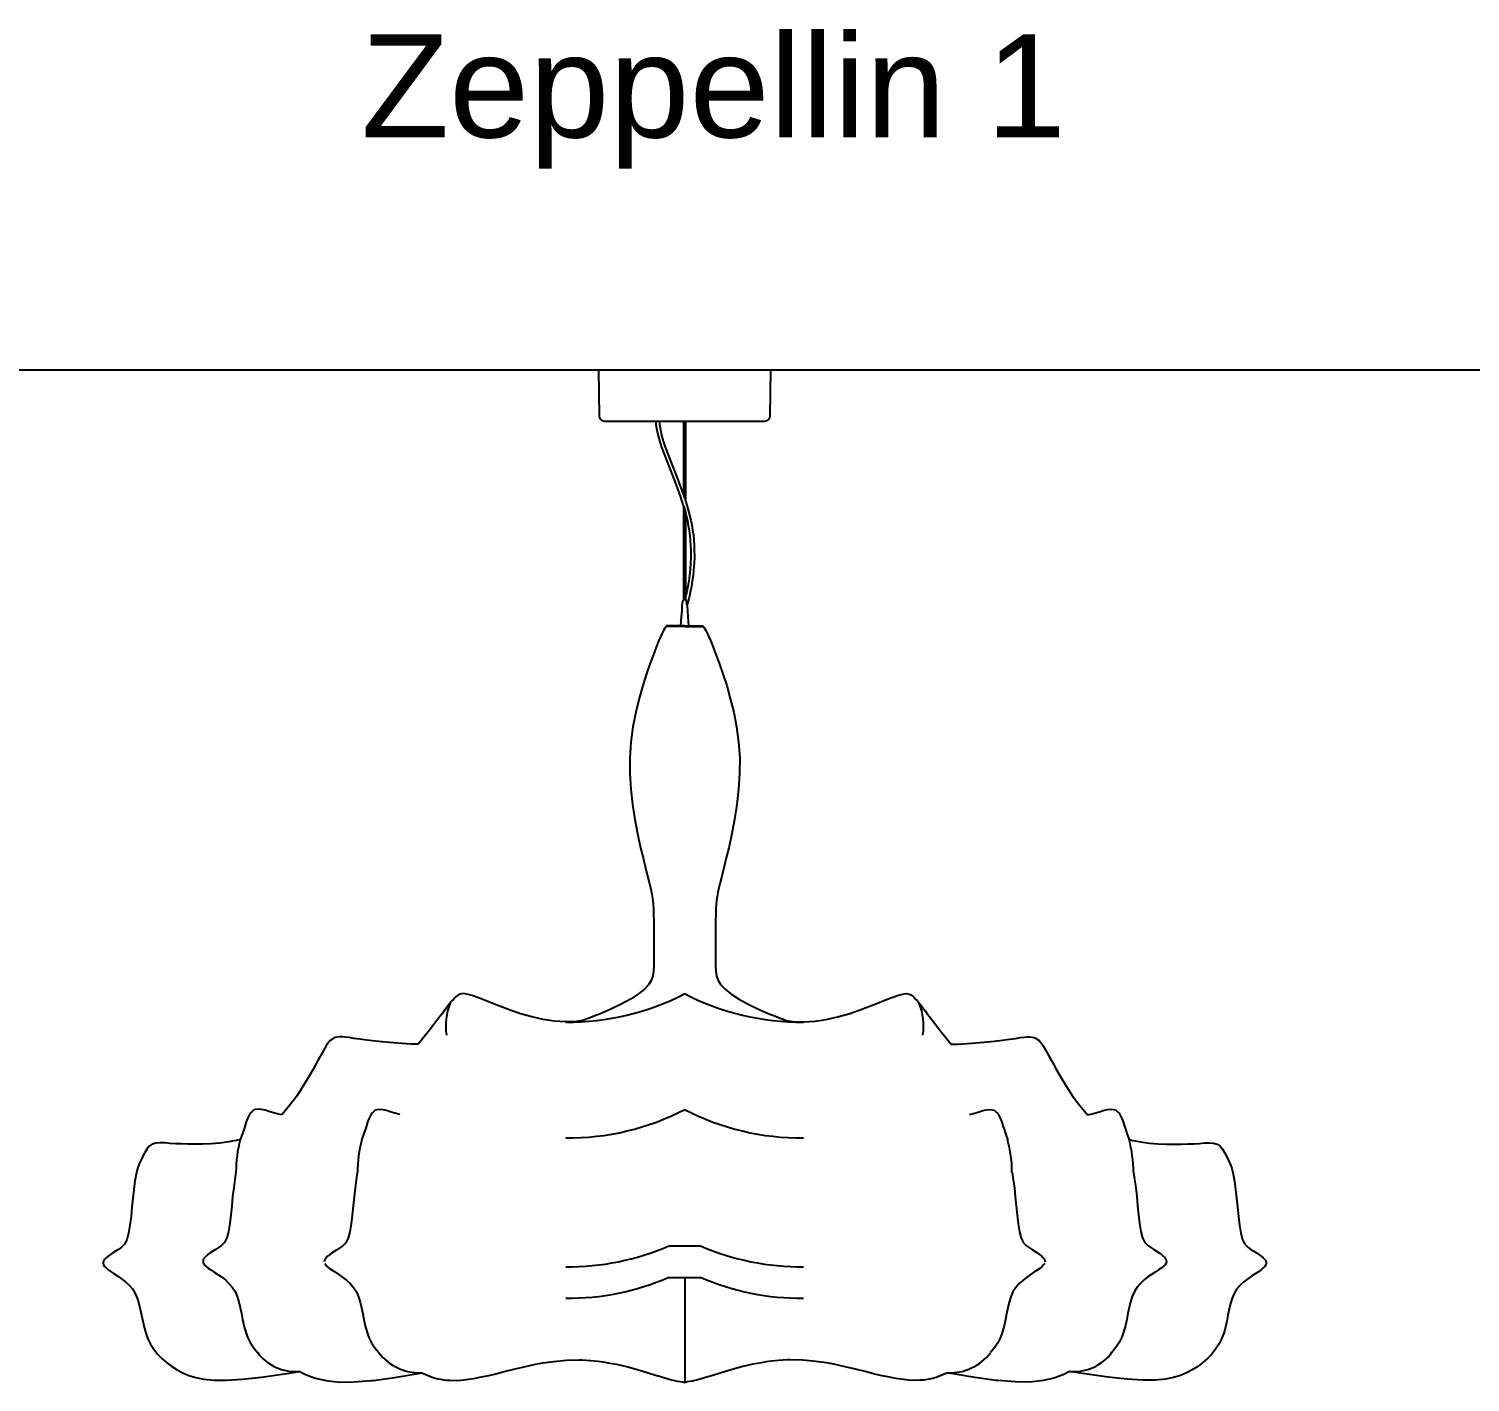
# Model space of a CAD drawing. Header units: millimetres. Extents: x 112 to 8820, y -2365 to 5002.
# Drawn here: x 2306 to 3703, y 3690 to 5002 of the extents above; entities that cross this region are included whole.
import ezdxf

# ---------------------------------------------------------------- set-up
doc = ezdxf.new("R2010")
doc.units = ezdxf.units.MM
doc.layers.add('FLOS', color=30, linetype='Continuous')
doc.styles.get("Standard").update_dxf_attribs({"font": 'arial.ttf'})

# ---------------------------------------------------------------- blocks, each defined once
blk = doc.blocks.new('ZEPPELIN_1_EL')
for p, q in [((-8.24, 93.64), (-8.31, 98.16)), ((-8.31, 98.16), (-8.27, 98.16)), ((-8.27, 98.16), (-8.13, 98.16)), ((-8.13, 98.16), (-7.91, 98.16)), ((-7.91, 98.16), (-7.59, 98.16)), ((-7.59, 98.16), (-7.2, 98.16)), ((-7.2, 98.16), (-6.72, 98.16)), ((-6.72, 98.16), (-6.18, 98.16)), ((-6.18, 98.16), (-5.56, 98.16)), ((-5.56, 98.16), (-4.89, 98.16)), ((-4.89, 98.16), (-4.16, 98.16)), ((-4.16, 98.16), (-3.38, 98.16)), ((-3.38, 98.16), (-2.57, 98.16)), ((-2.57, 98.16), (-1.73, 98.16)), ((-1.73, 98.16), (-0.87, 98.16)), ((-0.87, 98.16), (0, 98.16)), ((0, 98.16), (0.87, 98.16)), ((0.87, 98.16), (1.73, 98.16)), ((1.73, 98.16), (2.57, 98.16)), ((2.57, 98.16), (3.38, 98.16)), ((3.38, 98.16), (4.16, 98.16)), ((4.16, 98.16), (4.89, 98.16)), ((4.89, 98.16), (5.56, 98.16)), ((5.56, 98.16), (6.18, 98.16)), ((6.18, 98.16), (6.72, 98.16)), ((6.72, 98.16), (7.2, 98.16)), ((7.2, 98.16), (7.59, 98.16)), ((7.59, 98.16), (7.91, 98.16)), ((7.91, 98.16), (8.13, 98.16)), ((8.13, 98.16), (8.27, 98.16)), ((8.31, 98.16), (8.24, 93.64)), ((8.27, 98.16), (8.31, 98.16)), ((-8.24, 93.59), (-8.24, 93.64)), ((8.24, 93.64), (8.24, 93.59)), ((-8.23, 93.54), (-8.24, 93.59)), ((-8.22, 93.49), (-8.23, 93.54)), ((-8.2, 93.45), (-8.22, 93.49)), ((-8.18, 93.41), (-8.2, 93.45)), ((-8.15, 93.37), (-8.18, 93.41)), ((-8.13, 93.33), (-8.15, 93.37)), ((-8.09, 93.3), (-8.13, 93.33)), ((-8.06, 93.27), (-8.09, 93.3)), ((-8.02, 93.24), (-8.06, 93.27)), ((-7.98, 93.21), (-8.02, 93.24)), ((-7.94, 93.19), (-7.98, 93.21)), ((-7.9, 93.17), (-7.94, 93.19)), ((-7.85, 93.16), (-7.9, 93.17)), ((-7.8, 93.15), (-7.85, 93.16)), ((-7.77, 93.15), (-7.8, 93.15)), ((-7.72, 93.14), (-7.77, 93.15)), ((-7.67, 93.14), (-7.72, 93.14)), ((-7.55, 93.14), (-7.67, 93.14)), ((-7.34, 93.14), (-7.55, 93.14)), ((-7.05, 93.14), (-7.34, 93.14)), ((-6.68, 93.14), (-7.05, 93.14)), ((-6.24, 93.14), (-6.68, 93.14)), ((-5.73, 93.14), (-6.24, 93.14)), ((-5.16, 93.14), (-5.73, 93.14)), ((-4.53, 93.14), (-5.16, 93.14)), ((-3.86, 93.14), (-4.53, 93.14)), ((-3.14, 93.14), (-3.86, 93.14)), ((-2.77, 93.14), (-3.14, 93.14)), ((-2.76, 93), (-2.77, 93.14)), ((-2.45, 93.14), (-2.77, 93.14)), ((-2.75, 92.82), (-2.76, 93)), ((-2.7, 92.47), (-2.75, 92.82)), ((-2.63, 92.11), (-2.7, 92.47)), ((0.08, 93.14), (-0.08, 93.14)), ((0.81, 93.14), (0.08, 93.14)), ((0.08, 93.14), (0.08, 85.43)), ((1.6, 93.14), (0.81, 93.14)), ((2.38, 93.14), (1.6, 93.14)), ((3.14, 93.14), (2.38, 93.14)), ((3.86, 93.14), (3.14, 93.14)), ((4.53, 93.14), (3.86, 93.14)), ((5.16, 93.14), (4.53, 93.14)), ((5.73, 93.14), (5.16, 93.14)), ((6.24, 93.14), (5.73, 93.14)), ((6.68, 93.14), (6.24, 93.14)), ((7.05, 93.14), (6.68, 93.14)), ((7.34, 93.14), (7.05, 93.14)), ((7.55, 93.14), (7.34, 93.14)), ((7.67, 93.14), (7.55, 93.14)), ((7.72, 93.14), (7.67, 93.14)), ((7.77, 93.15), (7.72, 93.14)), ((7.8, 93.15), (7.77, 93.15)), ((7.85, 93.16), (7.8, 93.15)), ((7.9, 93.17), (7.85, 93.16)), ((7.94, 93.19), (7.9, 93.17)), ((7.98, 93.21), (7.94, 93.19)), ((8.02, 93.24), (7.98, 93.21)), ((8.06, 93.27), (8.02, 93.24)), ((8.09, 93.3), (8.06, 93.27)), ((8.13, 93.33), (8.09, 93.3)), ((8.15, 93.37), (8.13, 93.33)), ((8.18, 93.41), (8.15, 93.37)), ((8.2, 93.45), (8.18, 93.41)), ((8.22, 93.49), (8.2, 93.45)), ((8.23, 93.54), (8.22, 93.49)), ((8.24, 93.59), (8.23, 93.54)), ((-2.54, 91.73), (-2.63, 92.11)), ((-2.38, 91.16), (-2.54, 91.73)), ((-2.18, 90.56), (-2.38, 91.16)), ((-0.92, 87.31), (-2.18, 90.56)), ((-0.41, 85.91), (-0.92, 87.31)), ((-0.1, 84.96), (-0.41, 85.91)), ((-0.08, 85.91), (0.08, 85.43)), ((0.08, 85.43), (0.21, 85.04)), ((-0.08, 84.9), (-0.1, 84.96)), ((-0.08, 75.83), (-0.08, 84.9)), ((-0.08, 84.9), (0.08, 84.35)), ((0.21, 85.04), (0.41, 84.31)), ((0.41, 84.31), (0.59, 83.58)), ((0.59, 83.58), (0.69, 83.09)), ((0.69, 83.09), (0.77, 82.59)), ((0.77, 82.59), (0.84, 82.1)), ((0.84, 82.1), (0.88, 81.62)), ((0.88, 81.62), (0.91, 81.14)), ((0.91, 81.14), (0.93, 80.68)), ((0.94, 80.01), (0.91, 79.37)), ((0.93, 80.68), (0.94, 80.01)), ((0.87, 78.76), (0.81, 78.19)), ((0.91, 79.37), (0.87, 78.76)), ((0.66, 77.16), (0.54, 76.57)), ((0.74, 77.65), (0.66, 77.16)), ((0.81, 78.19), (0.74, 77.65)), ((0.74, 77.65), (0.74, 77.65)), ((-0.23, 75.25), (-0.19, 75.73)), ((-0.19, 75.73), (-0.18, 75.76)), ((-0.18, 75.76), (-0.16, 75.79)), ((-0.16, 75.79), (-0.12, 75.81)), ((-0.12, 75.81), (-0.08, 75.83)), ((0.08, 75.83), (-0.08, 75.83)), ((0.08, 76), (0.08, 75.83)), ((0.12, 75.81), (0.08, 75.83)), ((0.16, 75.79), (0.12, 75.81)), ((0.18, 75.76), (0.16, 75.79)), ((0.19, 75.73), (0.18, 75.76)), ((0.23, 75.25), (0.19, 75.73)), ((0.29, 75.6), (0.22, 75.35)), ((0.43, 76.08), (0.29, 75.6)), ((0.54, 76.57), (0.43, 76.08)), ((-0.33, 73.78), (-0.3, 74.27)), ((-0.3, 74.27), (-0.26, 74.76)), ((-0.26, 74.76), (-0.23, 75.25)), ((0.22, 75.35), (0.23, 75.25)), ((0.23, 75.25), (0.26, 74.76)), ((0.26, 74.76), (0.3, 74.27)), ((0.3, 74.27), (0.33, 73.78)), ((-2.05, 72.86), (-2.18, 72.6)), ((-1.94, 73.05), (-2.05, 72.86)), ((-1.84, 73.2), (-1.94, 73.05)), ((-1.75, 73.34), (-1.84, 73.2)), ((0, 73.25), (-1.81, 73.25)), ((0, 73.34), (-1.75, 73.34)), ((-0.36, 73.34), (-0.33, 73.78)), ((0, 73.34), (1.75, 73.34)), ((0, 73.25), (1.81, 73.25)), ((0.33, 73.78), (0.36, 73.34)), ((1.75, 73.34), (1.84, 73.2)), ((1.84, 73.2), (1.94, 73.05)), ((1.94, 73.05), (2.05, 72.86)), ((2.05, 72.86), (2.18, 72.6)), ((-2.75, 71.27), (-3.03, 70.56)), ((-2.53, 71.83), (-2.75, 71.27)), ((-2.34, 72.27), (-2.53, 71.83)), ((-2.18, 72.6), (-2.34, 72.27)), ((2.18, 72.6), (2.34, 72.27)), ((2.34, 72.27), (2.53, 71.83)), ((2.53, 71.83), (2.75, 71.27)), ((2.75, 71.27), (3.03, 70.56)), ((-3.03, 70.56), (-3.35, 69.69)), ((3.03, 70.56), (3.35, 69.69)), ((-3.7, 68.68), (-4.07, 67.54)), ((-3.35, 69.69), (-3.7, 68.68)), ((3.35, 69.69), (3.7, 68.68)), ((3.7, 68.68), (4.07, 67.54)), ((-4.07, 67.54), (-4.42, 66.29)), ((4.07, 67.54), (4.42, 66.29)), ((-4.42, 66.29), (-4.75, 64.94)), ((4.42, 66.29), (4.75, 64.94)), ((-4.75, 64.94), (-5.02, 63.53)), ((4.75, 64.94), (5.02, 63.53)), ((-5.02, 63.53), (-5.22, 62.06)), ((5.02, 63.53), (5.22, 62.06)), ((-5.22, 62.06), (-5.33, 60.54)), ((5.22, 62.06), (5.33, 60.54)), ((-5.33, 60.54), (-5.32, 59.01)), ((5.33, 60.54), (5.32, 59.01)), ((-5.32, 59.01), (-5.23, 57.49)), ((5.32, 59.01), (5.23, 57.49)), ((-5.23, 57.49), (-5.05, 55.99)), ((5.23, 57.49), (5.05, 55.99)), ((-5.05, 55.99), (-4.83, 54.55)), ((5.05, 55.99), (4.83, 54.55)), ((-4.83, 54.55), (-4.57, 53.2)), ((4.83, 54.55), (4.57, 53.2)), ((-4.57, 53.2), (-4.3, 51.94)), ((4.57, 53.2), (4.3, 51.94)), ((-4.3, 51.94), (-4.03, 50.82)), ((4.3, 51.94), (4.03, 50.82)), ((-4.03, 50.82), (-3.79, 49.85)), ((4.03, 50.82), (3.79, 49.85)), ((-3.79, 49.85), (-3.59, 49.07)), ((-3.59, 49.07), (-3.43, 48.43)), ((3.59, 49.07), (3.43, 48.43)), ((3.79, 49.85), (3.59, 49.07)), ((-3.43, 48.43), (-3.3, 47.91)), ((-3.3, 47.91), (-3.21, 47.47)), ((3.3, 47.91), (3.21, 47.47)), ((3.43, 48.43), (3.3, 47.91)), ((-3.21, 47.47), (-3.14, 47.08)), ((-3.14, 47.08), (-3.09, 46.7)), ((-3.09, 46.7), (-3.05, 46.31)), ((-3.05, 46.31), (-3.03, 45.87)), ((3.05, 46.31), (3.03, 45.87)), ((3.09, 46.7), (3.05, 46.31)), ((3.14, 47.08), (3.09, 46.7)), ((3.21, 47.47), (3.14, 47.08)), ((-3.03, 45.87), (-3.02, 45.35)), ((-3.02, 45.35), (-3, 44.76)), ((-3, 44.76), (-3, 44.12)), ((3.02, 45.35), (3, 44.76)), ((3, 44.76), (3, 44.12)), ((3.03, 45.87), (3.02, 45.35)), ((-3, 44.12), (-2.99, 43.46)), ((-2.99, 43.46), (-2.99, 42.78)), ((3, 44.12), (2.99, 43.46)), ((2.99, 43.46), (2.99, 42.78)), ((-2.99, 42.78), (-2.99, 42.12)), ((-2.99, 42.12), (-2.99, 41.47)), ((2.99, 42.78), (2.99, 42.12)), ((2.99, 42.12), (2.99, 41.47)), ((-2.99, 41.47), (-2.99, 40.88)), ((-2.99, 40.88), (-2.99, 40.34)), ((2.99, 41.47), (2.99, 40.88)), ((2.99, 40.88), (2.99, 40.34)), ((-3.09, 39.39), (-3.25, 38.95)), ((-3.01, 39.85), (-3.09, 39.39)), ((-2.99, 40.34), (-3.01, 39.85)), ((2.99, 40.34), (3.01, 39.85)), ((3.01, 39.85), (3.09, 39.39)), ((3.09, 39.39), (3.25, 38.95)), ((-3.91, 38.1), (-4.46, 37.65)), ((-3.51, 38.53), (-3.91, 38.1)), ((-3.25, 38.95), (-3.51, 38.53)), ((3.25, 38.95), (3.51, 38.53)), ((3.51, 38.53), (3.91, 38.1)), ((3.91, 38.1), (4.46, 37.65)), ((-22.94, 36.48), (-23.16, 36.19)), ((-22.79, 36.67), (-22.94, 36.48)), ((-22.66, 36.84), (-22.79, 36.67)), ((-22.53, 36.99), (-22.66, 36.84)), ((-22.41, 37.11), (-22.53, 36.99)), ((-22.25, 37.29), (-22.41, 37.11)), ((-22.14, 37.4), (-22.25, 37.29)), ((-22.03, 37.48), (-22.14, 37.4)), ((-21.91, 37.55), (-22.03, 37.48)), ((-21.76, 37.61), (-21.91, 37.55)), ((-21.64, 37.66), (-21.76, 37.61)), ((-21.48, 37.67), (-21.64, 37.66)), ((-21.26, 37.65), (-21.48, 37.67)), ((-20.98, 37.59), (-21.26, 37.65)), ((-20.61, 37.48), (-20.98, 37.59)), ((-20.45, 37.43), (-20.61, 37.48)), ((-19.98, 37.26), (-20.45, 37.43)), ((-19.39, 37.04), (-19.98, 37.26)), ((-18.68, 36.75), (-19.39, 37.04)), ((-17.84, 36.41), (-18.68, 36.75)), ((-16.91, 36.06), (-17.84, 36.41)), ((-6.16, 36.65), (-7.21, 36.14)), ((-5.2, 37.17), (-6.16, 36.65)), ((-4.46, 37.65), (-5.2, 37.17)), ((4.46, 37.65), (5.2, 37.17)), ((5.2, 37.17), (6.16, 36.65)), ((6.16, 36.65), (7.21, 36.14)), ((16.91, 36.06), (17.84, 36.41)), ((17.84, 36.41), (18.68, 36.75)), ((18.68, 36.75), (19.39, 37.04)), ((19.39, 37.04), (19.98, 37.26)), ((19.98, 37.26), (20.45, 37.43)), ((20.45, 37.43), (20.61, 37.48)), ((20.61, 37.48), (20.98, 37.59)), ((20.98, 37.59), (21.26, 37.65)), ((21.26, 37.65), (21.48, 37.67)), ((21.48, 37.67), (21.64, 37.66)), ((21.64, 37.66), (21.76, 37.61)), ((21.76, 37.61), (21.91, 37.55)), ((21.91, 37.55), (22.03, 37.48)), ((22.03, 37.48), (22.14, 37.4)), ((22.14, 37.4), (22.25, 37.29)), ((22.25, 37.29), (22.41, 37.11)), ((22.41, 37.11), (22.53, 36.99)), ((22.53, 36.99), (22.66, 36.84)), ((22.66, 36.84), (22.79, 36.67)), ((22.79, 36.67), (22.94, 36.48)), ((22.94, 36.48), (23.16, 36.19)), ((-24.01, 35.06), (-24.24, 34.76)), ((-23.72, 35.45), (-24.01, 35.06)), ((-23.51, 35.72), (-23.72, 35.45)), ((-23.33, 35.97), (-23.51, 35.72)), ((-23.16, 36.19), (-23.33, 35.97)), ((-15.9, 35.72), (-16.91, 36.06)), ((-14.82, 35.41), (-15.9, 35.72)), ((-13.72, 35.15), (-14.82, 35.41)), ((-12.66, 34.99), (-13.72, 35.15)), ((-11.53, 34.92), (-12.66, 34.99)), ((-10.47, 34.97), (-11.53, 34.92)), ((-9.88, 35.05), (-10.47, 34.97)), ((-9.62, 35.15), (-9.88, 35.05)), ((-9.59, 35.17), (-9.62, 35.15)), ((-9.54, 35.19), (-9.59, 35.17)), ((-9.46, 35.21), (-9.54, 35.19)), ((-9.36, 35.25), (-9.46, 35.21)), ((-9.08, 35.36), (-9.36, 35.25)), ((-8.64, 35.54), (-9.08, 35.36)), ((-8.42, 35.62), (-8.64, 35.54)), ((-8.02, 35.79), (-8.42, 35.62)), ((-7.21, 36.14), (-8.02, 35.79)), ((7.21, 36.14), (8.02, 35.79)), ((8.02, 35.79), (8.42, 35.62)), ((8.42, 35.62), (8.64, 35.54)), ((8.64, 35.54), (9.08, 35.36)), ((9.08, 35.36), (9.36, 35.25)), ((9.36, 35.25), (9.46, 35.21)), ((9.46, 35.21), (9.54, 35.19)), ((9.54, 35.19), (9.59, 35.17)), ((9.59, 35.17), (9.62, 35.15)), ((9.62, 35.15), (9.88, 35.05)), ((9.88, 35.05), (10.47, 34.97)), ((10.47, 34.97), (11.53, 34.92)), ((11.53, 34.92), (12.66, 34.99)), ((12.66, 34.99), (13.72, 35.15)), ((13.72, 35.15), (14.82, 35.41)), ((14.82, 35.41), (15.9, 35.72)), ((15.9, 35.72), (16.91, 36.06)), ((23.16, 36.19), (23.33, 35.97)), ((23.33, 35.97), (23.51, 35.72)), ((23.51, 35.72), (23.72, 35.45)), ((23.72, 35.45), (24.01, 35.06)), ((24.01, 35.06), (24.24, 34.76)), ((-25.15, 33.6), (-25.53, 33.13)), ((-24.86, 33.95), (-25.15, 33.6)), ((-24.5, 34.43), (-24.86, 33.95)), ((-24.24, 34.76), (-24.5, 34.43)), ((24.24, 34.76), (24.5, 34.43)), ((24.5, 34.43), (24.86, 33.95)), ((24.86, 33.95), (25.15, 33.6)), ((25.15, 33.6), (25.53, 33.13)), ((-35.01, 32.15), (-35.16, 31.87)), ((-34.87, 32.38), (-35.01, 32.15)), ((-34.74, 32.6), (-34.87, 32.38)), ((-34.61, 32.79), (-34.74, 32.6)), ((-34.49, 32.96), (-34.61, 32.79)), ((-34.36, 33.11), (-34.49, 32.96)), ((-34.21, 33.23), (-34.36, 33.11)), ((-34.06, 33.33), (-34.21, 33.23)), ((-33.88, 33.41), (-34.06, 33.33)), ((-33.69, 33.46), (-33.88, 33.41)), ((-33.46, 33.48), (-33.69, 33.46)), ((-33.2, 33.48), (-33.46, 33.48)), ((-32.9, 33.45), (-33.2, 33.48)), ((-32.52, 33.4), (-32.9, 33.45)), ((-32.06, 33.33), (-32.52, 33.4)), ((-31.49, 33.25), (-32.06, 33.33)), ((-30.81, 33.16), (-31.49, 33.25)), ((-29.98, 33.06), (-30.81, 33.16)), ((-28.99, 32.96), (-29.98, 33.06)), ((-27.82, 32.87), (-28.99, 32.96)), ((-26.51, 32.78), (-27.82, 32.87)), ((-25.84, 32.76), (-26.51, 32.78)), ((-25.53, 33.13), (-25.84, 32.76)), ((25.53, 33.13), (25.84, 32.76)), ((25.84, 32.76), (26.51, 32.78)), ((26.51, 32.78), (27.82, 32.87)), ((27.82, 32.87), (28.99, 32.96)), ((28.99, 32.96), (29.98, 33.06)), ((29.98, 33.06), (30.81, 33.16)), ((30.81, 33.16), (31.49, 33.25)), ((31.49, 33.25), (32.06, 33.33)), ((32.06, 33.33), (32.52, 33.4)), ((32.52, 33.4), (32.9, 33.45)), ((32.9, 33.45), (33.2, 33.48)), ((33.2, 33.48), (33.46, 33.48)), ((33.46, 33.48), (33.69, 33.46)), ((33.69, 33.46), (33.88, 33.41)), ((33.88, 33.41), (34.06, 33.33)), ((34.06, 33.33), (34.21, 33.23)), ((34.21, 33.23), (34.36, 33.11)), ((34.36, 33.11), (34.49, 32.96)), ((34.49, 32.96), (34.61, 32.79)), ((34.61, 32.79), (34.74, 32.6)), ((34.74, 32.6), (34.87, 32.38)), ((34.87, 32.38), (35.01, 32.15)), ((35.01, 32.15), (35.16, 31.87)), ((-35.78, 30.77), (-36.05, 30.29)), ((-35.54, 31.19), (-35.78, 30.77)), ((-35.34, 31.56), (-35.54, 31.19)), ((-35.16, 31.87), (-35.34, 31.56)), ((35.16, 31.87), (35.34, 31.56)), ((35.34, 31.56), (35.54, 31.19)), ((35.54, 31.19), (35.78, 30.77)), ((35.78, 30.77), (36.05, 30.29)), ((-36.37, 29.74), (-36.74, 29.1)), ((-36.05, 30.29), (-36.37, 29.74)), ((36.05, 30.29), (36.37, 29.74)), ((36.37, 29.74), (36.74, 29.1)), ((-37.16, 28.42), (-37.63, 27.7)), ((-36.74, 29.1), (-37.16, 28.42)), ((36.74, 29.1), (37.16, 28.42)), ((37.16, 28.42), (37.63, 27.7)), ((-38.16, 26.97), (-38.74, 26.26)), ((-37.63, 27.7), (-38.16, 26.97)), ((37.63, 27.7), (38.16, 26.97)), ((38.16, 26.97), (38.74, 26.26)), ((-42.49, 25.24), (-42.6, 24.89)), ((-42.37, 25.56), (-42.49, 25.24)), ((-42.25, 25.81), (-42.37, 25.56)), ((-42.11, 26.07), (-42.25, 25.81)), ((-41.95, 26.22), (-42.11, 26.07)), ((-41.76, 26.39), (-41.95, 26.22)), ((-41.55, 26.44), (-41.76, 26.39)), ((-41.29, 26.47), (-41.55, 26.44)), ((-41, 26.42), (-41.29, 26.47)), ((-40.67, 26.36), (-41, 26.42)), ((-40.29, 26.25), (-40.67, 26.36)), ((-39.86, 26.11), (-40.29, 26.25)), ((-39.38, 25.99), (-39.86, 26.11)), ((-39.05, 25.93), (-39.38, 25.99)), ((-38.74, 26.26), (-39.05, 25.93)), ((-30.73, 25.21), (-30.83, 24.86)), ((-30.6, 25.53), (-30.73, 25.21)), ((-30.49, 25.78), (-30.6, 25.53)), ((-30.34, 26.04), (-30.49, 25.78)), ((-30.19, 26.19), (-30.34, 26.04)), ((-30, 26.36), (-30.19, 26.19)), ((-29.79, 26.41), (-30, 26.36)), ((-29.53, 26.44), (-29.79, 26.41)), ((-29.23, 26.39), (-29.53, 26.44)), ((-28.91, 26.33), (-29.23, 26.39)), ((-28.53, 26.22), (-28.91, 26.33)), ((-28.1, 26.08), (-28.53, 26.22)), ((-27.62, 25.96), (-28.1, 26.08)), ((27.62, 25.96), (28.1, 26.08)), ((28.1, 26.08), (28.53, 26.22)), ((28.53, 26.22), (28.91, 26.33)), ((28.91, 26.33), (29.23, 26.39)), ((29.23, 26.39), (29.53, 26.44)), ((29.53, 26.44), (29.79, 26.41)), ((29.79, 26.41), (30, 26.36)), ((30, 26.36), (30.19, 26.19)), ((30.19, 26.19), (30.34, 26.04)), ((30.34, 26.04), (30.49, 25.78)), ((30.49, 25.78), (30.6, 25.53)), ((30.6, 25.53), (30.73, 25.21)), ((30.73, 25.21), (30.83, 24.86)), ((38.74, 26.26), (39.05, 25.93)), ((39.05, 25.93), (39.38, 25.99)), ((39.38, 25.99), (39.86, 26.11)), ((39.86, 26.11), (40.29, 26.25)), ((40.29, 26.25), (40.67, 26.36)), ((40.67, 26.36), (41, 26.42)), ((41, 26.42), (41.29, 26.47)), ((41.29, 26.47), (41.55, 26.44)), ((41.55, 26.44), (41.76, 26.39)), ((41.76, 26.39), (41.95, 26.22)), ((41.95, 26.22), (42.11, 26.07)), ((42.11, 26.07), (42.25, 25.81)), ((42.25, 25.81), (42.37, 25.56)), ((42.37, 25.56), (42.49, 25.24)), ((42.49, 25.24), (42.6, 24.89)), ((-42.95, 23.85), (-43.07, 23.52)), ((-42.95, 23.85), (-43.07, 23.52)), ((-42.83, 24.22), (-42.95, 23.85)), ((-42.83, 24.22), (-42.95, 23.85)), ((-42.71, 24.56), (-42.83, 24.22)), ((-42.71, 24.56), (-42.83, 24.22)), ((-42.6, 24.89), (-42.71, 24.56)), ((-42.6, 24.89), (-42.71, 24.56)), ((-31.19, 23.82), (-31.31, 23.49)), ((-31.19, 23.82), (-31.31, 23.49)), ((-31.07, 24.19), (-31.19, 23.82)), ((-31.07, 24.19), (-31.19, 23.82)), ((-30.95, 24.53), (-31.07, 24.19)), ((-30.95, 24.53), (-31.07, 24.19)), ((-30.83, 24.86), (-30.95, 24.53)), ((-30.83, 24.86), (-30.95, 24.53)), ((30.83, 24.86), (30.95, 24.53)), ((30.83, 24.86), (30.95, 24.53)), ((30.95, 24.53), (31.07, 24.19)), ((30.95, 24.53), (31.07, 24.19)), ((31.07, 24.19), (31.19, 23.82)), ((31.07, 24.19), (31.19, 23.82)), ((31.19, 23.82), (31.31, 23.49)), ((31.19, 23.82), (31.31, 23.49)), ((42.6, 24.89), (42.71, 24.56)), ((42.6, 24.89), (42.71, 24.56)), ((42.71, 24.56), (42.83, 24.22)), ((42.71, 24.56), (42.83, 24.22)), ((42.83, 24.22), (42.95, 23.85)), ((42.83, 24.22), (42.95, 23.85)), ((42.95, 23.85), (43.07, 23.52)), ((42.95, 23.85), (43.07, 23.52)), ((-52.12, 22.59), (-52.32, 22.26)), ((-51.89, 22.87), (-52.12, 22.59)), ((-51.61, 23.08), (-51.89, 22.87)), ((-51.26, 23.18), (-51.61, 23.08)), ((-50.85, 23.21), (-51.26, 23.18)), ((-50.39, 23.19), (-50.85, 23.21)), ((-49.89, 23.15), (-50.39, 23.19)), ((-49.35, 23.12), (-49.89, 23.15)), ((-48.78, 23.09), (-49.35, 23.12)), ((-48.15, 23.08), (-48.78, 23.09)), ((-47.46, 23.07), (-48.15, 23.08)), ((-46.7, 23.08), (-47.46, 23.07)), ((-45.89, 23.11), (-46.7, 23.08)), ((-45.05, 23.17), (-45.89, 23.11)), ((-44.18, 23.29), (-45.05, 23.17)), ((-44.18, 23.29), (-45.05, 23.17)), ((-43.31, 23.46), (-44.18, 23.29)), ((-43.31, 23.46), (-44.18, 23.29)), ((-43.07, 23.52), (-43.42, 23.42)), ((-43.07, 23.52), (-43.42, 23.42)), ((-43.07, 23.52), (-43.31, 23.46)), ((-43.07, 23.52), (-43.31, 23.46)), ((43.07, 23.52), (43.31, 23.46)), ((43.07, 23.52), (43.42, 23.42)), ((43.07, 23.52), (43.31, 23.46)), ((43.07, 23.52), (43.42, 23.42)), ((43.31, 23.46), (44.18, 23.29)), ((43.31, 23.46), (44.18, 23.29)), ((44.18, 23.29), (45.05, 23.17)), ((44.18, 23.29), (45.05, 23.17)), ((45.05, 23.17), (45.89, 23.11)), ((45.89, 23.11), (46.7, 23.08)), ((46.7, 23.08), (47.46, 23.07)), ((47.46, 23.07), (48.15, 23.08)), ((48.15, 23.08), (48.78, 23.09)), ((48.78, 23.09), (49.35, 23.12)), ((49.35, 23.12), (49.89, 23.15)), ((49.89, 23.15), (50.39, 23.19)), ((50.39, 23.19), (50.85, 23.21)), ((50.85, 23.21), (51.26, 23.18)), ((51.26, 23.18), (51.61, 23.08)), ((51.61, 23.08), (51.89, 22.87)), ((51.89, 22.87), (52.12, 22.59)), ((52.12, 22.59), (52.32, 22.26)), ((-52.86, 21.18), (-53.02, 20.73)), ((-52.68, 21.56), (-52.86, 21.18)), ((-52.5, 21.91), (-52.68, 21.56)), ((-52.32, 22.26), (-52.5, 21.91)), ((52.32, 22.26), (52.5, 21.91)), ((52.5, 21.91), (52.68, 21.56)), ((52.68, 21.56), (52.86, 21.18)), ((52.86, 21.18), (53.02, 20.73)), ((-53.17, 20.18), (-53.29, 19.49)), ((-53.02, 20.73), (-53.17, 20.18)), ((-43.61, 19.66), (-43.71, 18.86)), ((-43.61, 19.66), (-43.71, 18.86)), ((-43.49, 20.35), (-43.61, 19.66)), ((-43.49, 20.35), (-43.61, 19.66)), ((-31.85, 19.63), (-31.95, 18.83)), ((-31.85, 19.63), (-31.95, 18.83)), ((-31.73, 20.32), (-31.85, 19.63)), ((-31.73, 20.32), (-31.85, 19.63)), ((31.73, 20.32), (31.85, 19.63)), ((31.73, 20.32), (31.85, 19.63)), ((31.85, 19.63), (31.95, 18.83)), ((31.85, 19.63), (31.95, 18.83)), ((43.49, 20.35), (43.61, 19.66)), ((43.49, 20.35), (43.61, 19.66)), ((43.61, 19.66), (43.71, 18.86)), ((43.61, 19.66), (43.71, 18.86)), ((53.02, 20.73), (53.17, 20.18)), ((53.17, 20.18), (53.29, 19.49)), ((-53.39, 18.69), (-53.49, 17.84)), ((-53.29, 19.49), (-53.39, 18.69)), ((-43.71, 18.86), (-43.81, 18)), ((-43.71, 18.86), (-43.81, 18)), ((-31.95, 18.83), (-32.04, 17.97)), ((-31.95, 18.83), (-32.04, 17.97)), ((31.95, 18.83), (32.04, 17.97)), ((31.95, 18.83), (32.04, 17.97)), ((43.71, 18.86), (43.81, 18)), ((43.71, 18.86), (43.81, 18)), ((53.29, 19.49), (53.39, 18.69)), ((53.39, 18.69), (53.49, 17.84)), ((-53.57, 16.95), (-53.66, 16.06)), ((-53.49, 17.84), (-53.57, 16.95)), ((-43.89, 17.11), (-43.98, 16.23)), ((-43.89, 17.11), (-43.98, 16.23)), ((-43.81, 18), (-43.89, 17.11)), ((-43.81, 18), (-43.89, 17.11)), ((-32.13, 17.08), (-32.22, 16.19)), ((-32.13, 17.08), (-32.22, 16.19)), ((-32.04, 17.97), (-32.13, 17.08)), ((-32.04, 17.97), (-32.13, 17.08)), ((32.04, 17.97), (32.13, 17.08)), ((32.04, 17.97), (32.13, 17.08)), ((32.13, 17.08), (32.22, 16.19)), ((32.13, 17.08), (32.22, 16.19)), ((43.81, 18), (43.89, 17.11)), ((43.81, 18), (43.89, 17.11)), ((43.89, 17.11), (43.98, 16.23)), ((43.89, 17.11), (43.98, 16.23)), ((53.49, 17.84), (53.57, 16.95)), ((53.57, 16.95), (53.66, 16.06)), ((-53.66, 16.06), (-53.76, 15.21)), ((-44.08, 15.38), (-44.21, 14.61)), ((-44.08, 15.38), (-44.21, 14.61)), ((-43.98, 16.23), (-44.08, 15.38)), ((-43.98, 16.23), (-44.08, 15.38)), ((-32.22, 16.19), (-32.32, 15.35)), ((-32.22, 16.19), (-32.32, 15.35)), ((32.22, 16.19), (32.32, 15.35)), ((32.22, 16.19), (32.32, 15.35)), ((43.98, 16.23), (44.08, 15.38)), ((43.98, 16.23), (44.08, 15.38)), ((44.08, 15.38), (44.21, 14.61)), ((44.08, 15.38), (44.21, 14.61)), ((53.66, 16.06), (53.76, 15.21)), ((-53.89, 14.44), (-54.06, 13.81)), ((-53.76, 15.21), (-53.89, 14.44)), ((-44.38, 13.98), (-44.61, 13.55)), ((-44.38, 13.98), (-44.61, 13.55)), ((-44.21, 14.61), (-44.38, 13.98)), ((-44.21, 14.61), (-44.38, 13.98)), ((-32.44, 14.58), (-32.62, 13.95)), ((-32.44, 14.58), (-32.62, 13.95)), ((-32.32, 15.35), (-32.44, 14.58)), ((-32.32, 15.35), (-32.44, 14.58)), ((32.32, 15.35), (32.44, 14.58)), ((32.32, 15.35), (32.44, 14.58)), ((32.44, 14.58), (32.62, 13.95)), ((32.44, 14.58), (32.62, 13.95)), ((44.21, 14.61), (44.38, 13.98)), ((44.21, 14.61), (44.38, 13.98)), ((44.38, 13.98), (44.61, 13.55)), ((44.38, 13.98), (44.61, 13.55)), ((53.76, 15.21), (53.89, 14.44)), ((53.89, 14.44), (54.06, 13.81)), ((-55.15, 12.7), (-55.42, 12.53)), ((-54.86, 12.87), (-55.15, 12.7)), ((-54.57, 13.08), (-54.86, 12.87)), ((-54.29, 13.38), (-54.57, 13.08)), ((-54.06, 13.81), (-54.29, 13.38)), ((-45.74, 12.7), (-45.98, 12.54)), ((-45.74, 12.7), (-45.98, 12.54)), ((-45.47, 12.87), (-45.74, 12.7)), ((-45.47, 12.87), (-45.74, 12.7)), ((-45.18, 13.04), (-45.47, 12.87)), ((-45.18, 13.04), (-45.47, 12.87)), ((-44.89, 13.25), (-45.18, 13.04)), ((-44.89, 13.25), (-45.18, 13.04)), ((-44.61, 13.55), (-44.89, 13.25)), ((-44.61, 13.55), (-44.89, 13.25)), ((-33.97, 12.67), (-34.22, 12.51)), ((-33.97, 12.67), (-34.22, 12.51)), ((-33.7, 12.84), (-33.97, 12.67)), ((-33.7, 12.84), (-33.97, 12.67)), ((-33.41, 13.01), (-33.7, 12.84)), ((-33.41, 13.01), (-33.7, 12.84)), ((-33.12, 13.22), (-33.41, 13.01)), ((-33.12, 13.22), (-33.41, 13.01)), ((-32.85, 13.52), (-33.12, 13.22)), ((-32.85, 13.52), (-33.12, 13.22)), ((-32.62, 13.95), (-32.85, 13.52)), ((-32.62, 13.95), (-32.85, 13.52)), ((-1.54, 13.22), (1.54, 13.22)), ((32.62, 13.95), (32.85, 13.52)), ((32.62, 13.95), (32.85, 13.52)), ((32.85, 13.52), (33.12, 13.22)), ((32.85, 13.52), (33.12, 13.22)), ((33.12, 13.22), (33.41, 13.01)), ((33.12, 13.22), (33.41, 13.01)), ((33.41, 13.01), (33.7, 12.84)), ((33.41, 13.01), (33.7, 12.84)), ((33.7, 12.84), (33.97, 12.67)), ((33.7, 12.84), (33.97, 12.67)), ((33.97, 12.67), (34.22, 12.51)), ((33.97, 12.67), (34.22, 12.51)), ((44.61, 13.55), (44.89, 13.25)), ((44.61, 13.55), (44.89, 13.25)), ((44.89, 13.25), (45.18, 13.04)), ((44.89, 13.25), (45.18, 13.04)), ((45.18, 13.04), (45.47, 12.87)), ((45.18, 13.04), (45.47, 12.87)), ((45.47, 12.87), (45.74, 12.7)), ((45.47, 12.87), (45.74, 12.7)), ((45.74, 12.7), (45.98, 12.54)), ((45.74, 12.7), (45.98, 12.54)), ((54.06, 13.81), (54.29, 13.38)), ((54.29, 13.38), (54.57, 13.08)), ((54.57, 13.08), (54.86, 12.87)), ((54.86, 12.87), (55.15, 12.7)), ((55.15, 12.7), (55.42, 12.53)), ((-56.36, 11.65), (-56.37, 11.51)), ((-56.37, 11.51), (-56.33, 11.37)), ((-56.31, 11.78), (-56.36, 11.65)), ((-56.33, 11.37), (-56.24, 11.22)), ((-56.2, 11.92), (-56.31, 11.78)), ((-56.24, 11.22), (-56.08, 11.07)), ((-56.06, 12.06), (-56.2, 11.92)), ((-55.88, 12.21), (-56.06, 12.06)), ((-55.66, 12.37), (-55.88, 12.21)), ((-55.42, 12.53), (-55.66, 12.37)), ((-46.68, 11.82), (-46.69, 11.68)), ((-46.68, 11.82), (-46.69, 11.68)), ((-46.69, 11.68), (-46.65, 11.54)), ((-46.69, 11.68), (-46.65, 11.54)), ((-46.63, 11.95), (-46.68, 11.82)), ((-46.63, 11.95), (-46.68, 11.82)), ((-46.65, 11.54), (-46.56, 11.39)), ((-46.65, 11.54), (-46.56, 11.39)), ((-46.52, 12.09), (-46.63, 11.95)), ((-46.52, 12.09), (-46.63, 11.95)), ((-46.56, 11.39), (-46.4, 11.23)), ((-46.56, 11.39), (-46.4, 11.23)), ((-46.38, 12.23), (-46.52, 12.09)), ((-46.38, 12.23), (-46.52, 12.09)), ((-46.4, 11.23), (-46.19, 11.06)), ((-46.4, 11.23), (-46.19, 11.06)), ((-46.2, 12.38), (-46.38, 12.23)), ((-46.2, 12.38), (-46.38, 12.23)), ((-45.98, 12.54), (-46.2, 12.38)), ((-45.98, 12.54), (-46.2, 12.38)), ((-34.92, 11.79), (-34.93, 11.65)), ((-34.92, 11.79), (-34.93, 11.65)), ((-34.86, 11.92), (-34.92, 11.79)), ((-34.86, 11.92), (-34.92, 11.79)), ((-34.89, 11.51), (-34.79, 11.36)), ((-34.89, 11.51), (-34.79, 11.36)), ((-34.76, 12.06), (-34.86, 11.92)), ((-34.76, 12.06), (-34.86, 11.92)), ((-34.79, 11.36), (-34.64, 11.2)), ((-34.79, 11.36), (-34.64, 11.2)), ((-34.62, 12.2), (-34.76, 12.06)), ((-34.62, 12.2), (-34.76, 12.06)), ((-34.64, 11.2), (-34.43, 11.03)), ((-34.64, 11.2), (-34.43, 11.03)), ((-34.43, 12.35), (-34.62, 12.2)), ((-34.43, 12.35), (-34.62, 12.2)), ((-34.22, 12.51), (-34.43, 12.35)), ((-34.22, 12.51), (-34.43, 12.35)), ((34.22, 12.51), (34.43, 12.35)), ((34.22, 12.51), (34.43, 12.35)), ((34.43, 12.35), (34.62, 12.2)), ((34.43, 12.35), (34.62, 12.2)), ((34.64, 11.2), (34.43, 11.03)), ((34.64, 11.2), (34.43, 11.03)), ((34.62, 12.2), (34.76, 12.06)), ((34.62, 12.2), (34.76, 12.06)), ((34.79, 11.36), (34.64, 11.2)), ((34.79, 11.36), (34.64, 11.2)), ((34.76, 12.06), (34.86, 11.92)), ((34.76, 12.06), (34.86, 11.92)), ((34.89, 11.51), (34.79, 11.36)), ((34.89, 11.51), (34.79, 11.36)), ((34.86, 11.92), (34.92, 11.79)), ((34.86, 11.92), (34.92, 11.79)), ((34.92, 11.79), (34.93, 11.65)), ((34.92, 11.79), (34.93, 11.65)), ((45.98, 12.54), (46.2, 12.38)), ((45.98, 12.54), (46.2, 12.38)), ((46.4, 11.23), (46.19, 11.06)), ((46.4, 11.23), (46.19, 11.06)), ((46.2, 12.38), (46.38, 12.23)), ((46.2, 12.38), (46.38, 12.23)), ((46.38, 12.23), (46.52, 12.09)), ((46.38, 12.23), (46.52, 12.09)), ((46.56, 11.39), (46.4, 11.23)), ((46.56, 11.39), (46.4, 11.23)), ((46.52, 12.09), (46.63, 11.95)), ((46.52, 12.09), (46.63, 11.95)), ((46.65, 11.54), (46.56, 11.39)), ((46.65, 11.54), (46.56, 11.39)), ((46.63, 11.95), (46.68, 11.82)), ((46.63, 11.95), (46.68, 11.82)), ((46.69, 11.68), (46.65, 11.54)), ((46.69, 11.68), (46.65, 11.54)), ((46.68, 11.82), (46.69, 11.68)), ((46.68, 11.82), (46.69, 11.68)), ((55.42, 12.53), (55.66, 12.37)), ((55.66, 12.37), (55.88, 12.21)), ((55.88, 12.21), (56.06, 12.06)), ((56.06, 12.06), (56.2, 11.92)), ((56.24, 11.22), (56.08, 11.07)), ((56.2, 11.92), (56.31, 11.78)), ((56.33, 11.37), (56.24, 11.22)), ((56.31, 11.78), (56.36, 11.65)), ((56.37, 11.51), (56.33, 11.37)), ((56.36, 11.65), (56.37, 11.51)), ((-56.08, 11.07), (-55.87, 10.9)), ((-55.87, 10.9), (-55.6, 10.71)), ((-55.6, 10.71), (-55.28, 10.51)), ((-55.28, 10.51), (-54.93, 10.28)), ((-54.93, 10.28), (-54.57, 10.03)), ((-54.57, 10.03), (-54.2, 9.74)), ((-46.19, 11.06), (-45.92, 10.88)), ((-46.19, 11.06), (-45.92, 10.88)), ((-45.92, 10.88), (-45.6, 10.68)), ((-45.92, 10.88), (-45.6, 10.68)), ((-45.6, 10.68), (-45.25, 10.45)), ((-45.6, 10.68), (-45.25, 10.45)), ((-45.25, 10.45), (-44.89, 10.2)), ((-45.25, 10.45), (-44.89, 10.2)), ((-44.89, 10.2), (-44.52, 9.91)), ((-44.89, 10.2), (-44.52, 9.91)), ((-44.52, 9.91), (-44.17, 9.58)), ((-44.52, 9.91), (-44.17, 9.58)), ((-34.43, 11.03), (-34.16, 10.85)), ((-34.43, 11.03), (-34.16, 10.85)), ((-34.16, 10.85), (-33.84, 10.65)), ((-34.16, 10.85), (-33.84, 10.65)), ((-33.84, 10.65), (-33.49, 10.42)), ((-33.84, 10.65), (-33.49, 10.42)), ((-33.49, 10.42), (-33.12, 10.16)), ((-33.49, 10.42), (-33.12, 10.16)), ((-33.12, 10.16), (-32.76, 9.87)), ((-33.12, 10.16), (-32.76, 9.87)), ((-32.76, 9.87), (-32.41, 9.55)), ((-32.76, 9.87), (-32.41, 9.55)), ((-1.54, 10.16), (1.54, 10.16)), ((0, 10.16), (0, 0)), ((32.76, 9.87), (32.41, 9.55)), ((32.76, 9.87), (32.41, 9.55)), ((33.12, 10.16), (32.76, 9.87)), ((33.12, 10.16), (32.76, 9.87)), ((33.49, 10.42), (33.12, 10.16)), ((33.49, 10.42), (33.12, 10.16)), ((33.84, 10.65), (33.49, 10.42)), ((33.84, 10.65), (33.49, 10.42)), ((34.16, 10.85), (33.84, 10.65)), ((34.16, 10.85), (33.84, 10.65)), ((34.43, 11.03), (34.16, 10.85)), ((34.43, 11.03), (34.16, 10.85)), ((44.52, 9.91), (44.17, 9.58)), ((44.52, 9.91), (44.17, 9.58)), ((44.89, 10.2), (44.52, 9.91)), ((44.89, 10.2), (44.52, 9.91)), ((45.25, 10.45), (44.89, 10.2)), ((45.25, 10.45), (44.89, 10.2)), ((45.6, 10.68), (45.25, 10.45)), ((45.6, 10.68), (45.25, 10.45)), ((45.92, 10.88), (45.6, 10.68)), ((45.92, 10.88), (45.6, 10.68)), ((46.19, 11.06), (45.92, 10.88)), ((46.19, 11.06), (45.92, 10.88)), ((54.57, 10.03), (54.2, 9.74)), ((54.93, 10.28), (54.57, 10.03)), ((55.28, 10.51), (54.93, 10.28)), ((55.6, 10.71), (55.28, 10.51)), ((55.87, 10.9), (55.6, 10.71)), ((56.08, 11.07), (55.87, 10.9)), ((-54.2, 9.74), (-53.85, 9.41)), ((-53.85, 9.41), (-53.53, 9.04)), ((-53.53, 9.04), (-53.26, 8.61)), ((-53.26, 8.61), (-53.05, 8.14)), ((-44.17, 9.58), (-43.85, 9.2)), ((-44.17, 9.58), (-43.85, 9.2)), ((-43.85, 9.2), (-43.58, 8.78)), ((-43.85, 9.2), (-43.58, 8.78)), ((-43.58, 8.78), (-43.37, 8.31)), ((-43.58, 8.78), (-43.37, 8.31)), ((-32.41, 9.55), (-32.09, 9.17)), ((-32.41, 9.55), (-32.09, 9.17)), ((-32.09, 9.17), (-31.82, 8.75)), ((-32.09, 9.17), (-31.82, 8.75)), ((-31.82, 8.75), (-31.61, 8.28)), ((-31.82, 8.75), (-31.61, 8.28)), ((31.82, 8.75), (31.61, 8.28)), ((31.82, 8.75), (31.61, 8.28)), ((32.09, 9.17), (31.82, 8.75)), ((32.09, 9.17), (31.82, 8.75)), ((32.41, 9.55), (32.09, 9.17)), ((32.41, 9.55), (32.09, 9.17)), ((43.58, 8.78), (43.37, 8.31)), ((43.58, 8.78), (43.37, 8.31)), ((43.85, 9.2), (43.58, 8.78)), ((43.85, 9.2), (43.58, 8.78)), ((44.17, 9.58), (43.85, 9.2)), ((44.17, 9.58), (43.85, 9.2)), ((53.26, 8.61), (53.05, 8.14)), ((53.53, 9.04), (53.26, 8.61)), ((53.85, 9.41), (53.53, 9.04)), ((54.2, 9.74), (53.85, 9.41)), ((-53.05, 8.14), (-52.89, 7.62)), ((-52.89, 7.62), (-52.76, 7.07)), ((-52.76, 7.07), (-52.64, 6.5)), ((-43.37, 8.31), (-43.21, 7.79)), ((-43.37, 8.31), (-43.21, 7.79)), ((-43.21, 7.79), (-43.08, 7.24)), ((-43.21, 7.79), (-43.08, 7.24)), ((-43.08, 7.24), (-42.96, 6.67)), ((-43.08, 7.24), (-42.96, 6.67)), ((-31.61, 8.28), (-31.44, 7.76)), ((-31.61, 8.28), (-31.44, 7.76)), ((-31.44, 7.76), (-31.31, 7.21)), ((-31.44, 7.76), (-31.31, 7.21)), ((-31.31, 7.21), (-31.2, 6.64)), ((-31.31, 7.21), (-31.2, 6.64)), ((31.31, 7.21), (31.2, 6.64)), ((31.31, 7.21), (31.2, 6.64)), ((31.44, 7.76), (31.31, 7.21)), ((31.44, 7.76), (31.31, 7.21)), ((31.61, 8.28), (31.44, 7.76)), ((31.61, 8.28), (31.44, 7.76)), ((43.08, 7.24), (42.96, 6.67)), ((43.08, 7.24), (42.96, 6.67)), ((43.21, 7.79), (43.08, 7.24)), ((43.21, 7.79), (43.08, 7.24)), ((43.37, 8.31), (43.21, 7.79)), ((43.37, 8.31), (43.21, 7.79)), ((52.76, 7.07), (52.64, 6.5)), ((52.89, 7.62), (52.76, 7.07)), ((53.05, 8.14), (52.89, 7.62)), ((-52.64, 6.5), (-52.53, 5.92)), ((-52.53, 5.92), (-52.4, 5.34)), ((-42.96, 6.67), (-42.85, 6.09)), ((-42.96, 6.67), (-42.85, 6.09)), ((-42.85, 6.09), (-42.72, 5.5)), ((-42.85, 6.09), (-42.72, 5.5)), ((-31.2, 6.64), (-31.09, 6.06)), ((-31.2, 6.64), (-31.09, 6.06)), ((-31.09, 6.06), (-30.96, 5.47)), ((-31.09, 6.06), (-30.96, 5.47)), ((31.09, 6.06), (30.96, 5.47)), ((31.09, 6.06), (30.96, 5.47)), ((31.2, 6.64), (31.09, 6.06)), ((31.2, 6.64), (31.09, 6.06)), ((42.85, 6.09), (42.72, 5.5)), ((42.85, 6.09), (42.72, 5.5)), ((42.96, 6.67), (42.85, 6.09)), ((42.96, 6.67), (42.85, 6.09)), ((52.53, 5.92), (52.4, 5.34)), ((52.64, 6.5), (52.53, 5.92)), ((-52.4, 5.34), (-52.24, 4.76)), ((-52.24, 4.76), (-52.04, 4.2)), ((-52.04, 4.2), (-51.78, 3.68)), ((-42.72, 5.5), (-42.56, 4.93)), ((-42.72, 5.5), (-42.56, 4.93)), ((-42.56, 4.93), (-42.36, 4.37)), ((-42.56, 4.93), (-42.36, 4.37)), ((-42.36, 4.37), (-42.1, 3.85)), ((-42.36, 4.37), (-42.1, 3.85)), ((-30.96, 5.47), (-30.8, 4.9)), ((-30.96, 5.47), (-30.8, 4.9)), ((-30.8, 4.9), (-30.6, 4.34)), ((-30.8, 4.9), (-30.6, 4.34)), ((-30.6, 4.34), (-30.34, 3.82)), ((-30.6, 4.34), (-30.34, 3.82)), ((30.6, 4.34), (30.34, 3.82)), ((30.6, 4.34), (30.34, 3.82)), ((30.8, 4.9), (30.6, 4.34)), ((30.8, 4.9), (30.6, 4.34)), ((30.96, 5.47), (30.8, 4.9)), ((30.96, 5.47), (30.8, 4.9)), ((42.36, 4.37), (42.1, 3.85)), ((42.36, 4.37), (42.1, 3.85)), ((42.56, 4.93), (42.36, 4.37)), ((42.56, 4.93), (42.36, 4.37)), ((42.72, 5.5), (42.56, 4.93)), ((42.72, 5.5), (42.56, 4.93)), ((52.04, 4.2), (51.78, 3.68)), ((52.24, 4.76), (52.04, 4.2)), ((52.4, 5.34), (52.24, 4.76)), ((-51.78, 3.68), (-51.46, 3.19)), ((-51.46, 3.19), (-51.09, 2.72)), ((-42.1, 3.85), (-41.78, 3.35)), ((-42.1, 3.85), (-41.78, 3.35)), ((-41.78, 3.35), (-41.41, 2.89)), ((-41.78, 3.35), (-41.41, 2.89)), ((-30.34, 3.82), (-30.02, 3.32)), ((-30.34, 3.82), (-30.02, 3.32)), ((-30.02, 3.32), (-29.65, 2.86)), ((-30.02, 3.32), (-29.65, 2.86)), ((30.02, 3.32), (29.65, 2.86)), ((30.02, 3.32), (29.65, 2.86)), ((30.34, 3.82), (30.02, 3.32)), ((30.34, 3.82), (30.02, 3.32)), ((41.78, 3.35), (41.41, 2.89)), ((41.78, 3.35), (41.41, 2.89)), ((42.1, 3.85), (41.78, 3.35)), ((42.1, 3.85), (41.78, 3.35)), ((51.46, 3.19), (51.09, 2.72)), ((51.78, 3.68), (51.46, 3.19)), ((-51.09, 2.72), (-50.68, 2.29)), ((-50.68, 2.29), (-50.22, 1.9)), ((-50.22, 1.9), (-49.72, 1.53)), ((-49.72, 1.53), (-49.19, 1.2)), ((-16.57, 1.25), (-15.56, 1.49)), ((-15.56, 1.49), (-14.47, 1.73)), ((-14.47, 1.73), (-13.74, 1.86)), ((-13.74, 1.86), (-12.7, 2.01)), ((-12.7, 2.01), (-11.44, 2.13)), ((-11.44, 2.13), (-10.22, 2.16)), ((-10.22, 2.16), (-9.97, 2.15)), ((-9.97, 2.15), (-9.1, 2.1)), ((-9.1, 2.1), (-8.42, 2.03)), ((-8.42, 2.03), (-7.87, 1.96)), ((-7.87, 1.96), (-7.46, 1.89)), ((-7.46, 1.89), (-6.61, 1.73)), ((-6.61, 1.73), (-5.52, 1.48)), ((-5.52, 1.48), (-4.49, 1.2)), ((5.52, 1.48), (4.49, 1.2)), ((6.61, 1.73), (5.52, 1.48)), ((7.46, 1.89), (6.61, 1.73)), ((7.87, 1.96), (7.46, 1.89)), ((8.42, 2.03), (7.87, 1.96)), ((9.1, 2.1), (8.42, 2.03)), ((9.97, 2.15), (9.1, 2.1)), ((10.22, 2.16), (9.97, 2.15)), ((11.44, 2.13), (10.22, 2.16)), ((12.7, 2.01), (11.44, 2.13)), ((13.74, 1.86), (12.7, 2.01)), ((14.47, 1.73), (13.74, 1.86)), ((15.56, 1.49), (14.47, 1.73)), ((16.57, 1.25), (15.56, 1.49)), ((49.72, 1.53), (49.19, 1.2)), ((50.22, 1.9), (49.72, 1.53)), ((50.68, 2.29), (50.22, 1.9)), ((51.09, 2.72), (50.68, 2.29)), ((-49.19, 1.2), (-48.63, 0.91)), ((-48.63, 0.91), (-48.05, 0.65)), ((-48.05, 0.65), (-47.39, 0.44)), ((-47.39, 0.44), (-46.59, 0.28)), ((-46.59, 0.28), (-45.61, 0.2)), ((-45.61, 0.2), (-44.4, 0.2)), ((-44.4, 0.2), (-42.89, 0.29)), ((-42.89, 0.29), (-41.03, 0.48)), ((-41.03, 0.48), (-38.78, 0.8)), ((-38.78, 0.8), (-37.31, 1.03)), ((-37.31, 1.03), (-37.18, 0.96)), ((-37.18, 0.96), (-36.87, 0.8)), ((-36.87, 0.8), (-36.59, 0.69)), ((-36.59, 0.69), (-35.89, 0.42)), ((-35.89, 0.42), (-35.64, 0.35)), ((-35.64, 0.35), (-34.76, 0.15)), ((-34.76, 0.15), (-34.52, 0.12)), ((-34.52, 0.12), (-33.42, 0.01)), ((-33.42, 0.01), (-32.06, 0.02)), ((-32.06, 0.02), (-30.38, 0.15)), ((-30.38, 0.15), (-30.15, 0.17)), ((-30.15, 0.17), (-28.13, 0.45)), ((-28.13, 0.45), (-25.84, 0.85)), ((-25.84, 0.85), (-25.5, 0.92)), ((-25.5, 0.92), (-25.3, 0.83)), ((-25.3, 0.83), (-24.86, 0.65)), ((-24.86, 0.65), (-24.46, 0.49)), ((-24.46, 0.49), (-24.06, 0.37)), ((-24.06, 0.37), (-23.67, 0.29)), ((-23.67, 0.29), (-23.17, 0.2)), ((-23.17, 0.2), (-22.76, 0.18)), ((-22.76, 0.18), (-22.14, 0.17)), ((-22.14, 0.17), (-21.7, 0.19)), ((-21.7, 0.19), (-20.95, 0.28)), ((-20.95, 0.28), (-20.45, 0.35)), ((-20.45, 0.35), (-19.86, 0.47)), ((-19.86, 0.47), (-18.98, 0.65)), ((-18.98, 0.65), (-18.3, 0.81)), ((-18.3, 0.81), (-17.49, 1.02)), ((-17.49, 1.02), (-16.57, 1.25)), ((-4.49, 1.2), (-3.54, 0.92)), ((-3.54, 0.92), (-2.72, 0.66)), ((-2.72, 0.66), (-2.68, 0.65)), ((-2.68, 0.65), (-1.93, 0.41)), ((-1.93, 0.41), (-1.28, 0.23)), ((-1.28, 0.23), (-0.71, 0.1)), ((-0.71, 0.1), (-0.2, 0.02)), ((0.71, 0.1), (0.2, 0.02)), ((1.28, 0.23), (0.71, 0.1)), ((1.93, 0.41), (1.28, 0.23)), ((2.68, 0.65), (1.93, 0.41)), ((2.72, 0.66), (2.68, 0.65)), ((3.54, 0.92), (2.72, 0.66)), ((4.49, 1.2), (3.54, 0.92)), ((17.49, 1.02), (16.57, 1.25)), ((18.3, 0.81), (17.49, 1.02)), ((18.98, 0.65), (18.3, 0.81)), ((19.86, 0.47), (18.98, 0.65)), ((20.45, 0.35), (19.86, 0.47)), ((20.95, 0.28), (20.45, 0.35)), ((21.7, 0.19), (20.95, 0.28)), ((22.14, 0.17), (21.7, 0.19)), ((22.76, 0.18), (22.14, 0.17)), ((23.17, 0.2), (22.76, 0.18)), ((23.67, 0.29), (23.17, 0.2)), ((24.06, 0.37), (23.67, 0.29)), ((24.46, 0.49), (24.06, 0.37)), ((24.86, 0.65), (24.46, 0.49)), ((25.3, 0.83), (24.86, 0.65)), ((25.5, 0.92), (25.3, 0.83)), ((25.84, 0.85), (25.5, 0.92)), ((28.13, 0.45), (25.84, 0.85)), ((30.15, 0.17), (28.13, 0.45)), ((30.38, 0.15), (30.15, 0.17)), ((32.06, 0.02), (30.38, 0.15)), ((33.42, 0.01), (32.06, 0.02)), ((34.52, 0.12), (33.42, 0.01)), ((34.76, 0.15), (34.52, 0.12)), ((35.64, 0.35), (34.76, 0.15)), ((35.89, 0.42), (35.64, 0.35)), ((36.59, 0.69), (35.89, 0.42)), ((36.87, 0.8), (36.59, 0.69)), ((37.18, 0.96), (36.87, 0.8)), ((37.31, 1.03), (37.18, 0.96)), ((38.78, 0.8), (37.31, 1.03)), ((41.03, 0.48), (38.78, 0.8)), ((42.89, 0.29), (41.03, 0.48)), ((44.4, 0.2), (42.89, 0.29)), ((45.61, 0.2), (44.4, 0.2)), ((46.59, 0.28), (45.61, 0.2)), ((47.39, 0.44), (46.59, 0.28)), ((48.05, 0.65), (47.39, 0.44)), ((48.63, 0.91), (48.05, 0.65)), ((49.19, 1.2), (48.63, 0.91))]:
    blk.add_line(p, q)
for points in [[(-0.08, 93.14), (-0.81, 93.14), (-1.6, 93.14), (-2.38, 93.14), (-2.45, 93.14), (-2.45, 93.02), (-2.43, 92.86), (-2.39, 92.52), (-2.32, 92.17), (-2.24, 91.81), (-2.07, 91.24), (-1.88, 90.65), (-0.63, 87.41), (-0.11, 86), (-0.08, 85.91), (-0.08, 93.14)], [(0.08, 76), (0.12, 76.15), (0.23, 76.64), (0.35, 77.21), (0.43, 77.7), (0.5, 78.22), (0.56, 78.78), (0.6, 79.38), (0.62, 80.01), (0.62, 80.68), (0.6, 81.13), (0.57, 81.59), (0.52, 82.07), (0.46, 82.55), (0.38, 83.03), (0.29, 83.52), (0.11, 84.24), (0.08, 84.35), (0.08, 76)]]:
    blk.add_lwpolyline(points)
for centre, radius, start, end in [((-17.2, 34.52), 5.96, 158.0017, 188.3772), ((-11.28, 59.36), 24.45, 269.4155, 297.4799), ((11.28, 59.36), 24.45, 242.5201, 270.5845), ((17.2, 34.52), 5.96, 351.6228, 21.9983), ((-11.28, 48.13), 24.45, 269.4155, 297.4799), ((11.28, 48.13), 24.45, 242.5201, 270.5845), ((-31.23, 20.35), 12.26, 164.9801, 179.9754), ((-31.23, 20.35), 12.26, 164.9801, 179.9754), ((-19.46, 20.32), 12.26, 164.9801, 179.9754), ((-19.46, 20.32), 12.26, 164.9801, 179.9754), ((19.46, 20.32), 12.26, 0.0246, 15.0199), ((19.46, 20.32), 12.26, 0.0246, 15.0199), ((31.23, 20.35), 12.26, 0.0246, 15.0199), ((31.23, 20.35), 12.26, 0.0246, 15.0199), ((-11.28, 35.64), 24.45, 269.4155, 293.4854), ((11.28, 35.64), 24.45, 246.5146, 270.5845), ((-11.28, 32.59), 24.45, 269.4155, 293.4854), ((11.28, 32.59), 24.45, 246.5146, 270.5845), ((-37.7, 5.63), 4.61, 216.3894, 274.7866), ((-37.7, 5.63), 4.61, 216.3894, 274.7866), ((-25.7, 5.89), 4.98, 217.4795, 272.3342), ((25.7, 5.89), 4.98, 267.6658, 322.5205), ((37.7, 5.63), 4.61, 265.2134, 323.6106), ((37.7, 5.63), 4.61, 265.2134, 323.6106), ((0, 1.11), 1.11, 259.3586, 280.6414)]:
    blk.add_arc(centre, radius, start, end)

msp = doc.modelspace()

# ---------------------------------------------------------------- linework, layer by layer
at = {"color": 1}
msp.add_lwpolyline([(117.6, 4671.7), (8819.7, 4671.7)], dxfattribs=at)

# ---------------------------------------------------------------- block references
at = {"color": 0, "xscale": 10, "yscale": 10, "zscale": 10}
msp.add_blockref('ZEPPELIN_1_EL', (2941.3, 3690.1), dxfattribs=at)

# ---------------------------------------------------------------- texts
at = {"layer": 'FLOS', "color": 18, "true_color": 0x000000, "insert": (2627.6, 4996.8), "char_height": 100, "attachment_point": 1}
msp.add_mtext_dynamic_manual_height_columns('Zeppellin 1', width=1034.941, gutter_width=12.5, heights=[0], dxfattribs=at)

doc.saveas('drawing.dxf')
